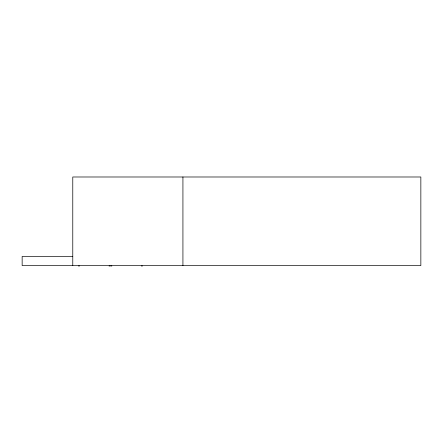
<?xml version="1.0" encoding="UTF-8"?>
<svg xmlns="http://www.w3.org/2000/svg" width="443" height="443" viewBox="0 0 443 443"><rect width="100%" height="100%" fill="white"/><g stroke="black" fill="none" stroke-linecap="round" stroke-linejoin="round"><path stroke-width="0.66" d="M72.774 256.442L22.15 256.442L22.15 265.579L420.85 265.579L420.85 176.99L72.774 176.99L72.774 265.579M78.461 266.01L79.513 266.01M109.044 266.01L110.102 266.01M110.8 266.01L111.857 266.01M141.389 266.01L142.441 266.01M182.926 176.99L182.926 265.579"/></g></svg>
